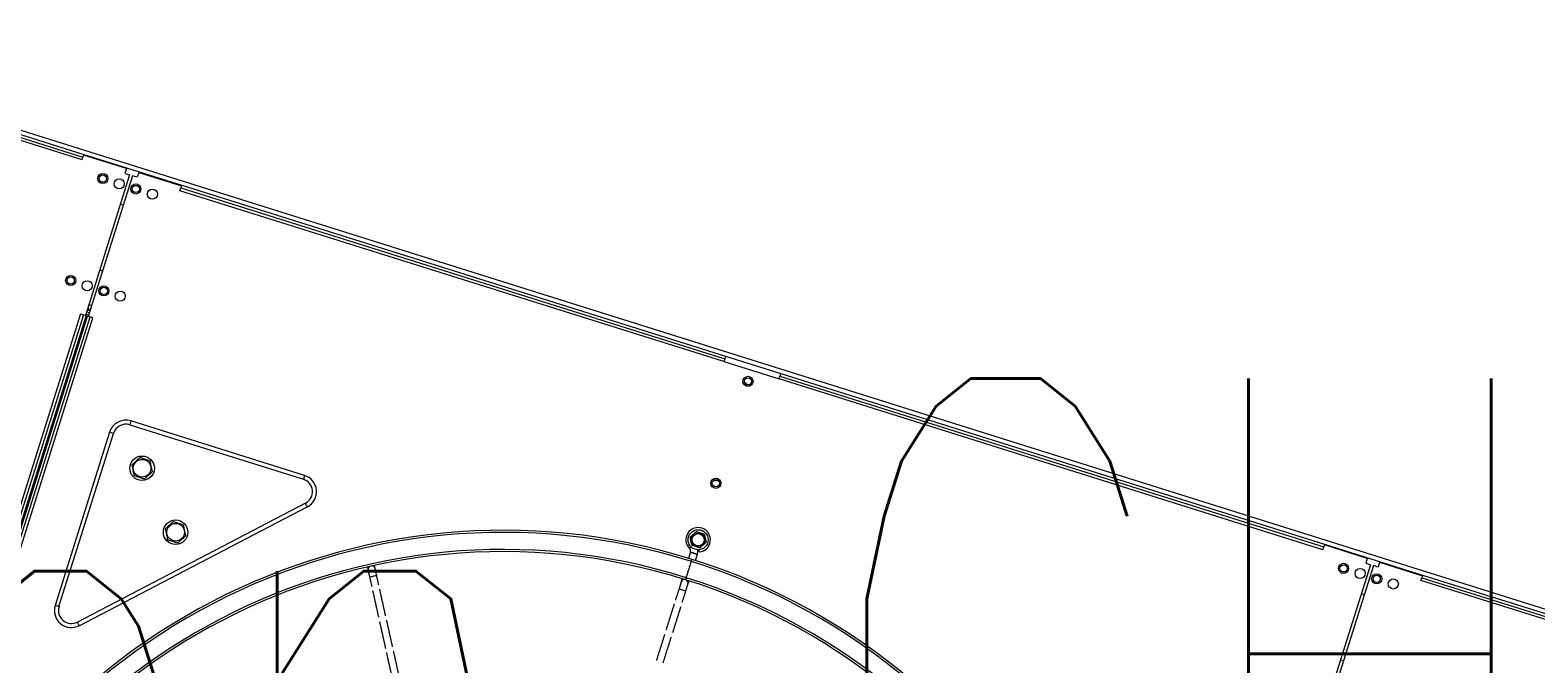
# Model space of a CAD drawing. Header units: metres. Extents: x -17822 to 152406, y -4219 to 19791.
# Drawn here: x 116298.2 to 116402.4, y 6733 to 6776.8 of the extents above; entities that cross this region are included whole.
import ezdxf

# ---------------------------------------------------------------- set-up
doc = ezdxf.new("R2010")
doc.units = ezdxf.units.M
doc.header["$LTSCALE"] = 100
doc.header["$MEASUREMENT"] = 0
doc.layers.get('0').update_dxf_attribs({"color": 9, "lineweight": 9})
doc.layers.add('Chiller', color=32, linetype='Continuous', lineweight=9)
doc.layers.add('E-YAZI', color=7, linetype='Continuous', lineweight=30)
doc.styles.add('E-YAZI', font='txttw.shx')

# ---------------------------------------------------------------- blocks, each defined once
blk = doc.blocks.new('Chiller')
at = {"layer": 'Chiller', "linetype": 'Continuous'}
for p, q in [((142.04, 194.09), (653.75, 33.23)), ((442.77, 99.03), (480.41, 87.2)), ((442.83, 99.22), (480.47, 87.39)), ((480.35, 87.01), (442.71, 98.84)), ((480.35, 87.01), (480.41, 87.2)), ((480.47, 87.39), (480.41, 87.2)), ((483.41, 86.41), (480.45, 87.34)), ((480.47, 87.39), (487.24, 85.26)), ((483.63, 85.97), (480.58, 76.24)), ((483.83, 85.91), (480.77, 76.18)), ((483.41, 86.41), (483.3, 86.08)), ((483.3, 86.08), (483.63, 85.97)), ((484.16, 85.81), (483.83, 85.91)), ((484.27, 86.14), (484.16, 85.81)), ((484.27, 86.14), (487.22, 85.21)), ((487.12, 84.88), (487.18, 85.07)), ((524.75, 73.05), (487.12, 84.88)), ((487.24, 85.26), (487.18, 85.07)), ((487.18, 85.07), (524.81, 73.24)), ((487.24, 85.26), (524.87, 73.43)), ((483, 83.97), (483.2, 83.91)), ((481.56, 79.39), (481.76, 79.33)), ((480.24, 76.35), (474.02, 56.55)), ((480.44, 76.29), (474.21, 56.49)), ((480.63, 76.23), (474.4, 56.43)), ((474.5, 56.4), (480.72, 76.2)), ((474.69, 56.34), (480.91, 76.14)), ((474.88, 56.28), (481.1, 76.08)), ((480.24, 76.35), (480.44, 76.29)), ((480.44, 76.29), (480.63, 76.23)), ((480.8, 76.27), (480.61, 76.34)), ((480.85, 76.42), (480.65, 76.48)), ((480.89, 76.56), (480.7, 76.62)), ((480.91, 76.14), (480.72, 76.2)), ((480.73, 76.72), (480.92, 76.66)), ((480.81, 77), (481.01, 76.94)), ((481.1, 76.08), (480.91, 76.14)), ((524.81, 73.24), (524.75, 73.05)), ((524.75, 73.05), (528.57, 71.85)), ((524.87, 73.43), (524.81, 73.24)), ((524.87, 73.43), (528.69, 72.23)), ((528.57, 71.85), (528.63, 72.04)), ((528.69, 72.23), (528.63, 72.04)), ((528.63, 72.04), (566.26, 60.21)), ((528.69, 72.23), (566.32, 60.4)), ((566.2, 60.02), (528.57, 71.85)), ((483.73, 68.94), (483.65, 68.67)), ((495.74, 65.17), (483.73, 68.94)), ((482.25, 68.17), (478.48, 56.16)), ((478.75, 56.08), (482.52, 68.08)), ((482.52, 68.08), (482.25, 68.17)), ((483.65, 68.67), (495.66, 64.9)), ((495.74, 65.17), (495.66, 64.9)), ((495.8, 63.24), (480.02, 55.01)), ((480.15, 54.76), (495.93, 62.99)), ((522.45, 59.87), (522.31, 59.43)), ((522.44, 59.85), (522.92, 59.7)), ((522.45, 59.87), (522.92, 59.72)), ((522.78, 59.28), (522.92, 59.72)), ((566.2, 60.02), (566.26, 60.21)), ((566.32, 60.4), (566.26, 60.21)), ((569.27, 59.42), (566.31, 60.35)), ((569.27, 59.42), (566.31, 60.35)), ((566.32, 60.4), (573.1, 58.27)), ((566.32, 60.4), (573.1, 58.27)), ((569.27, 59.42), (569.16, 59.09)), ((569.27, 59.42), (569.16, 59.09)), ((522.21, 58.27), (522.25, 58.42)), ((522.26, 58.46), (522.25, 58.42)), ((522.26, 58.46), (522.31, 58.6)), ((522.32, 58.64), (522.31, 58.6)), ((522.32, 58.64), (522.37, 58.79)), ((522.38, 58.83), (522.37, 58.79)), ((522.38, 58.83), (522.43, 58.97)), ((522.44, 59.01), (522.43, 58.97)), ((522.44, 59.01), (522.48, 59.16)), ((522.5, 59.21), (522.48, 59.16)), ((522.5, 59.21), (522.55, 59.36)), ((569.49, 58.98), (566.43, 49.25)), ((569.49, 58.98), (566.43, 49.25)), ((569.69, 58.92), (566.63, 49.19)), ((569.69, 58.92), (566.63, 49.19)), ((569.16, 59.09), (569.49, 58.98)), ((569.16, 59.09), (569.49, 58.98)), ((570.02, 58.82), (569.69, 58.92)), ((570.02, 58.82), (569.69, 58.92)), ((570.12, 59.15), (570.02, 58.82)), ((570.12, 59.15), (570.02, 58.82)), ((570.12, 59.15), (573.08, 58.22)), ((570.12, 59.15), (573.08, 58.22)), ((521.79, 57.79), (521.65, 57.32)), ((521.65, 57.32), (522.12, 57.17)), ((522.15, 58.09), (522.1, 57.95)), ((522.12, 57.17), (522.27, 57.64)), ((522.15, 58.09), (522.19, 58.23)), ((522.21, 58.27), (522.19, 58.23)), ((572.98, 57.89), (573.04, 58.08)), ((610.61, 46.06), (572.98, 57.89)), ((573.1, 58.27), (573.04, 58.08)), ((573.04, 58.08), (610.67, 46.25)), ((573.1, 58.27), (610.73, 46.44)), ((568.86, 56.98), (569.06, 56.92)), ((568.86, 56.98), (569.06, 56.92)), ((478.75, 56.08), (478.48, 56.16)), ((567.42, 52.4), (567.62, 52.34)), ((567.42, 52.4), (567.62, 52.34))]:
    blk.add_line(p, q, dxfattribs=at)
at = {"layer": 'Chiller', "linetype": 'Continuous', "flags": 128}
for points in [[(495.93, 62.99), (495.92, 63.01), (495.91, 63.03), (495.9, 63.05), (495.88, 63.09), (495.86, 63.12), (495.84, 63.16), (495.82, 63.2), (495.8, 63.24)], [(522.38, 60.11), (522.39, 60.12), (522.43, 60.16), (522.49, 60.22), (522.49, 60.22)], [(500.14, 58.6), (500.14, 58.58), (500.15, 58.54), (500.16, 58.49), (500.17, 58.43), (500.19, 58.36), (500.21, 58.29), (500.22, 58.21), (500.24, 58.12)], [(500.73, 58.23), (500.71, 58.31), (500.69, 58.4), (500.68, 58.47), (500.66, 58.54), (500.65, 58.6), (500.64, 58.65), (500.63, 58.69), (500.62, 58.71)], [(500.73, 58.23), (500.71, 58.23), (500.66, 58.21), (500.58, 58.2), (500.49, 58.18), (500.39, 58.15), (500.31, 58.14), (500.26, 58.12), (500.24, 58.12), (500.24, 58.12)], [(480.02, 55.01), (480.04, 54.97), (480.06, 54.93), (480.08, 54.89), (480.1, 54.85), (480.12, 54.82), (480.13, 54.8), (480.14, 54.77), (480.15, 54.76)]]:
    blk.add_lwpolyline(points, dxfattribs=at)
at = {"layer": 'Chiller', "linetype": 'Continuous'}
for centre, radius in [((481.78, 85.72), 0.35), ((481.78, 85.72), 0.25), ((482.92, 85.36), 0.35), ((484.07, 85), 0.35), ((484.07, 85), 0.25), ((485.21, 84.64), 0.35), ((479.56, 78.66), 0.35), ((479.56, 78.66), 0.25), ((480.7, 78.3), 0.35), ((481.85, 77.94), 0.35), ((481.85, 77.94), 0.25), ((482.99, 77.58), 0.35), ((526.42, 71.68), 0.35), ((526.42, 71.68), 0.25), ((484.5, 65.66), 0.85), ((484.5, 65.66), 0.612), ((524.2, 64.62), 0.35), ((524.2, 64.62), 0.25), ((486.82, 61.23), 0.85), ((486.82, 61.23), 0.612), ((522.97, 60.71), 0.693), ((522.97, 60.71), 0.477), ((522.97, 60.71), 0.425), ((567.63, 58.73), 0.35), ((567.63, 58.73), 0.35), ((567.63, 58.73), 0.25), ((567.63, 58.73), 0.25), ((568.78, 58.37), 0.35), ((568.78, 58.37), 0.35), ((569.92, 58.01), 0.35), ((569.92, 58.01), 0.35), ((569.92, 58.01), 0.25), ((569.92, 58.01), 0.25), ((571.07, 57.65), 0.35), ((571.07, 57.65), 0.35)]:
    blk.add_circle(centre, radius, dxfattribs=at)
for centre, radius, start, end in [((526.08, 71.27), 0.35, 28.9556, 72.5401), ((483.38, 67.81), 1.18, 72.5493, 162.5493), ((483.38, 67.81), 0.9, 72.5493, 162.5493), ((495.39, 64.04), 0.9, 297.5493, 72.5493), ((495.39, 64.04), 1.18, 297.5493, 72.5493), ((524.16, 65.16), 0.35, 252.5586, 296.1427), ((522.97, 60.71), 0.85, 275.5136, 225.5136), ((509.48, 17.78), 43.58, 72.5493, 252.5493), ((509.48, 17.78), 43.43, 72.5493, 252.5493), ((509.48, 17.78), 42.25, 72.5493, 252.5493), ((509.48, 17.78), 42.1, 72.5493, 252.5493), ((522.2, 59.93), 0.25, 342.5493, 45.5136), ((522.2, 59.93), 0.75, 342.5493, 7.0707), ((473.73, 55.18), 49.55, 5.4289, 5.6104), ((509.48, 17.78), 43.58, 252.5493, 72.5493), ((509.48, 17.78), 43.43, 252.5493, 72.5493), ((500.38, 58.65), 0.246, 124.7111, 192.3423), ((500.38, 58.66), 0.246, 12.7809, 80.3739), ((509.48, 17.78), 42.25, 252.5493, 72.5493), ((509.48, 17.78), 42.1, 252.5493, 72.5493), ((522.03, 57.72), 0.247, 87.1471, 162.1917), ((522.03, 57.72), 0.247, 342.9186, 57.9396), ((479.61, 55.81), 1.18, 162.5493, 297.5493), ((479.61, 55.81), 0.9, 162.5493, 297.5493)]:
    blk.add_arc(centre, radius, start, end, dxfattribs=at)
for points, knots in [([(484.34, 66.39), (484.29, 66.35), (484.19, 66.26), (484.01, 66.09), (483.87, 65.96), (483.79, 65.89)], [0, 0, 0, 0, 0.264855, 0.535471, 1, 1, 1, 1]), ([(483.79, 65.89), (483.8, 65.82), (483.83, 65.69), (483.88, 65.44), (483.92, 65.27), (483.95, 65.15)], [0, 0, 0, 0, 0.2648571, 0.5354742, 1, 1, 1, 1]), ([(485.06, 66.17), (485.02, 66.18), (484.88, 66.22), (484.63, 66.3), (484.43, 66.37), (484.34, 66.39)], [0, 0, 0, 0, 0.1321493, 0.636286, 1, 1, 1, 1]), ([(485.22, 65.44), (485.2, 65.5), (485.18, 65.63), (485.12, 65.88), (485.08, 66.06), (485.06, 66.17)], [0, 0, 0, 0, 0.264884, 0.53546, 1, 1, 1, 1]), ([(483.95, 65.15), (484.04, 65.13), (484.24, 65.06), (484.49, 64.98), (484.63, 64.94), (484.67, 64.93)], [0, 0, 0, 0, 0.363714, 0.867851, 1, 1, 1, 1]), ([(484.67, 64.93), (484.71, 64.97), (484.81, 65.06), (485, 65.23), (485.13, 65.36), (485.22, 65.44)], [0, 0, 0, 0, 0.2648796, 0.5354574, 1, 1, 1, 1]), ([(486.65, 61.96), (486.6, 61.92), (486.51, 61.83), (486.32, 61.65), (486.18, 61.53), (486.1, 61.45)], [0, 0, 0, 0, 0.264878, 0.535454, 1, 1, 1, 1]), ([(487.37, 61.73), (487.28, 61.76), (487.08, 61.83), (486.83, 61.9), (486.68, 61.95), (486.65, 61.96)], [0, 0, 0, 0, 0.363714, 0.867851, 1, 1, 1, 1]), ([(487.53, 61), (487.52, 61.07), (487.49, 61.19), (487.43, 61.44), (487.39, 61.62), (487.37, 61.73)], [0, 0, 0, 0, 0.264862, 0.535477, 1, 1, 1, 1]), ([(486.1, 61.45), (486.11, 61.39), (486.14, 61.26), (486.2, 61.01), (486.24, 60.83), (486.26, 60.72)], [0, 0, 0, 0, 0.264878, 0.535454, 1, 1, 1, 1]), ([(486.26, 60.72), (486.29, 60.71), (486.44, 60.66), (486.69, 60.59), (486.89, 60.52), (486.98, 60.49)], [0, 0, 0, 0, 0.1321493, 0.636286, 1, 1, 1, 1]), ([(486.98, 60.49), (487.03, 60.54), (487.12, 60.63), (487.31, 60.8), (487.45, 60.92), (487.53, 61)], [0, 0, 0, 0, 0.264862, 0.535477, 1, 1, 1, 1]), ([(522.42, 60.89), (522.44, 60.9), (522.48, 60.94), (522.56, 61.01), (522.66, 61.1), (522.76, 61.2), (522.82, 61.25), (522.85, 61.28)], [0, 0, 0, 0, 0.111318, 0.325265, 0.540888, 0.820939, 1, 1, 1, 1]), ([(522.55, 60.32), (522.55, 60.33), (522.54, 60.37), (522.51, 60.47), (522.48, 60.62), (522.45, 60.77), (522.43, 60.86), (522.42, 60.88), (522.42, 60.89)], [0, 0, 0, 0, 0.061533, 0.243712, 0.500216, 0.869735, 0.981557, 1, 1, 1, 1]), ([(522.85, 61.28), (522.87, 61.27), (522.92, 61.25), (523.03, 61.22), (523.16, 61.18), (523.29, 61.14), (523.37, 61.11), (523.4, 61.1)], [0, 0, 0, 0, 0.1112877, 0.3252305, 0.5408352, 0.8208977, 1, 1, 1, 1]), ([(523.52, 60.54), (523.51, 60.53), (523.47, 60.49), (523.39, 60.41), (523.28, 60.32), (523.18, 60.23), (523.12, 60.17), (523.1, 60.15)], [0, 0, 0, 0, 0.111356, 0.325272, 0.540886, 0.820939, 1, 1, 1, 1]), ([(523.4, 61.1), (523.4, 61.09), (523.41, 61.05), (523.43, 60.95), (523.47, 60.8), (523.5, 60.66), (523.52, 60.56), (523.52, 60.54), (523.52, 60.54)], [0, 0, 0, 0, 0.061533, 0.243721, 0.500216, 0.869734, 0.981565, 1, 1, 1, 1]), ([(523.1, 60.15), (523.08, 60.15), (523.02, 60.17), (522.92, 60.2), (522.79, 60.25), (522.66, 60.29), (522.58, 60.31), (522.55, 60.32)], [0, 0, 0, 0, 0.111362, 0.325305, 0.54091, 0.820973, 1, 1, 1, 1])]:
    blk.add_open_spline(points, degree=3, knots=knots, dxfattribs=at)
for points in [[(500.09, 58.82), (500.14, 58.6)], [(500.62, 58.71), (500.57, 58.93)], [(500.24, 58.12), (500.39, 57.48)], [(500.87, 57.58), (500.73, 58.23)], [(521.65, 57.32), (521.4, 56.54)], [(521.86, 58.02), (521.79, 57.79)], [(522.27, 57.64), (522.34, 57.87)], [(500.45, 57.19), (500.86, 55.34)], [(501.35, 55.44), (500.94, 57.29)], [(521.87, 56.38), (522.12, 57.17)], [(521.31, 56.25), (520.74, 54.44)], [(521.22, 54.29), (521.79, 56.1)], [(500.93, 55.04), (501.34, 53.19)], [(501.83, 53.29), (501.42, 55.15)], [(520.65, 54.15), (520.08, 52.34)], [(520.55, 52.18), (521.12, 54)], [(501.4, 52.9), (501.82, 51.04)], [(502.31, 51.15), (501.9, 53)]]:
    blk.add_open_spline(points, degree=1, dxfattribs=at)

msp = doc.modelspace()

# ---------------------------------------------------------------- block references
at = {"color": 2}
msp.add_blockref('Chiller', (115821.42, 6680.84), dxfattribs=at)

# ---------------------------------------------------------------- texts
at = {"layer": 'E-YAZI', "color": 3, "style": 'E-YAZI', "width": 0.7}
msp.add_text("ADP'den CHILLER-1'e", height=40, rotation=360, dxfattribs=at).set_placement((116182.07, 6712.71))

doc.saveas('drawing.dxf')
